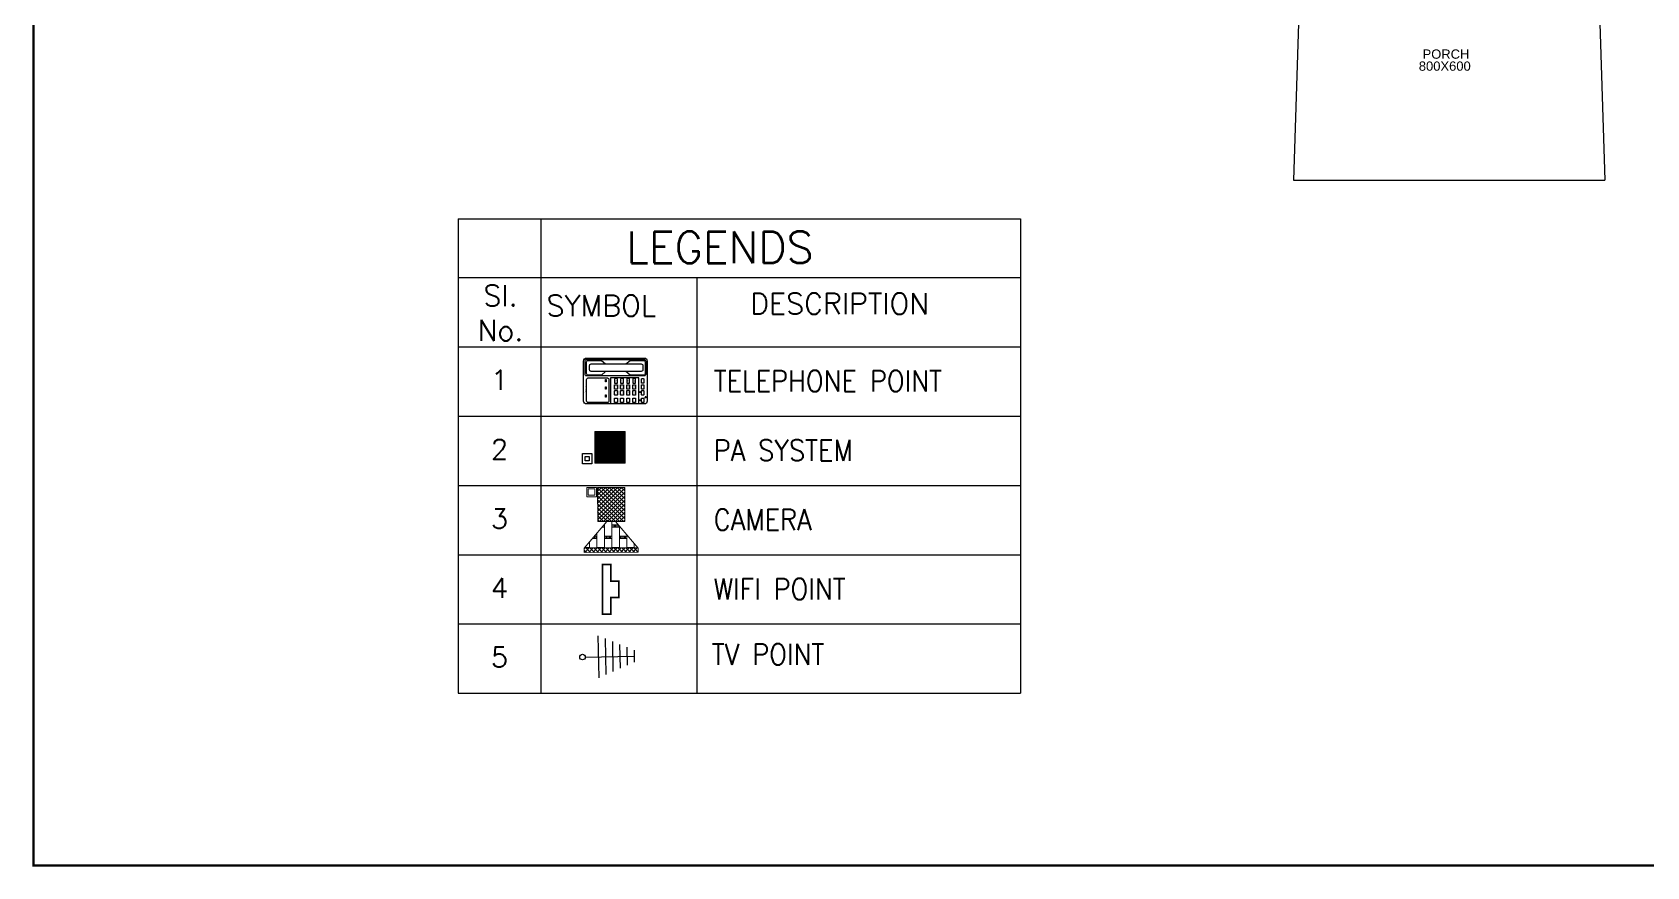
# Model space of a CAD drawing. Header units: inches. Extents: x -221585 to 401252, y -284294 to 332380.
# Drawn here: x 151393 to 155738, y 50282 to 52528 of the extents above; entities that cross this region are included whole.
import ezdxf
from ezdxf.enums import TextEntityAlignment as Align

# ---------------------------------------------------------------- set-up
doc = ezdxf.new("R2010")
doc.units = ezdxf.units.IN
doc.header["$MEASUREMENT"] = 0
doc.linetypes.add('HIDDEN2', pattern=[0.1875, 0.125, -0.0625])
for name, color, linetype, lineweight in [('A-SEC-TXT', 3, 'Continuous', 0), ('A-WALL', 1, 'Continuous', 9), ('text', 72, 'HIDDEN2', 5), ('Wall mount speaker', 2, 'Continuous', 0)]:
    doc.layers.add(name, color=color, linetype=linetype, lineweight=lineweight)
for name, color, linetype in [('AC-GRND-PATT', 251, 'Continuous'), ('ELV points', 7, 'Continuous'), ('Power', 7, 'Continuous'), ('TEL', 6, 'Continuous')]:
    doc.layers.add(name, color=color, linetype=linetype)
doc.styles.add('A', font='SIMPLEX', dxfattribs={"width": 0.9})
doc.styles.add('DIM', font='arial.ttf')
doc.styles.get("Standard").update_dxf_attribs({"font": 'arial.ttf'})
pattern_1 = [(135, (-206628.523, -439172.145), (31.0767903, 31.0767903), []), (45, (-206628.523, -439172.145), (31.0767903, -31.0767903), [])]

# ---------------------------------------------------------------- blocks, each defined once
blk = doc.blocks.new('A$C08703A85')
at = {"layer": 'AC-GRND-PATT', "lineweight": -2, "ltscale": 0.1}
h = blk.add_hatch(dxfattribs=at)
h.set_pattern_fill('ANSI37', color=0, scale=351.593746)
h.set_pattern_definition(pattern_1)
h.paths.add_polyline_path([(0, 837), (67, 837), (70, 834), (70, 6), (63, 0), (0, 0)])
h = blk.add_hatch(dxfattribs=at)
h.set_pattern_fill('BRSTONE', color=0, scale=351.593746)
h.set_pattern_definition([(180, (-206628.52, -439172.15), (-7e-13, 116.025936), []), (90, (-206944.96, -439172.15), (175.79687, 116.025936), [116.02594, -116.02594]), (90, (-206909.8, -439172.15), (175.79687, 116.025936), [116.02594, -116.02594]), (180, (-206944.96, -439152.81), (-175.796873, 116.025936), [-316.43437, 35.159375]), (180, (-206944.96, -439133.47), (-175.796873, 116.025936), [-316.43437, 35.159375]), (180, (-206944.96, -439114.13), (-175.796873, 116.025936), [-316.43437, 35.159375]), (180, (-206944.96, -439094.8), (-175.796873, 116.025936), [-316.43437, 35.159375]), (180, (-206944.96, -439075.46), (-175.796873, 116.025936), [-316.43437, 35.159375])])
h.paths.add_polyline_path([(70, 834), (481, 486), (481, 352), (70, 6)])
h = blk.add_hatch(dxfattribs=at)
h.set_pattern_fill('ANSI37', color=0, scale=351.593746)
h.set_pattern_definition(pattern_1)
h.paths.add_polyline_path([(1009, 628), (1009, 206), (481, 206), (481, 417), (481, 628)])
at = {"layer": 'A-WALL', "color": 10, "lineweight": -2, "ltscale": 0.1}
for p, q in [((0, 837), (0, 0)), ((70, 837), (0, 837)), ((481, 486), (67, 837)), ((70, 839), (70, 0)), ((481, 206), (481, 628)), ((481, 628), (1009, 628)), ((1009, 628), (1009, 206)), ((481, 352), (63, 0)), ((481, 206), (481, 417)), ((499, 472), (495, 475)), ((1009, 206), (481, 206))]:
    blk.add_line(p, q, dxfattribs=at)
at = {"layer": 'A-WALL', "color": 10, "linetype": 'ByBlock', "lineweight": -2, "ltscale": 0.1}
blk.add_line((70, 0), (0, 0), dxfattribs=at)
blk = doc.blocks.new('A$C1C8104B6')
at = {"color": 6}
for points in [[(737, 0), (887, 0), (887, 146), (737, 146)], [(760, 23), (864, 23), (864, 123), (760, 123)]]:
    blk.add_lwpolyline(points, close=True, dxfattribs=at)
at = {"layer": 'A-SEC-TXT', "rotation": 270}
blk.add_blockref('A$C08703A85', (90, 1009), dxfattribs=at)
blk = doc.blocks.new('data')
at = {"layer": 'Power', "color": 3, "const_width": 2}
blk.add_lwpolyline([(58948.7, 155709.8), (58948.7, 155714.8), (58948.7, 155719.8), (58958.7, 155719.8), (58968.7, 155719.8), (58968.7, 155724.8), (58968.7, 155729.8), (58978.7, 155729.8), (58988.7, 155729.8), (58988.7, 155719.8), (59008.7, 155719.8), (59008.7, 155709.8), (58948.7, 155709.8)], dxfattribs=at)
blk = doc.blocks.new('A$C54490F4E')
at = {"layer": 'Wall mount speaker', "ltscale": 0.1}
h = blk.add_hatch(dxfattribs=at)
h.set_pattern_fill('ANSI31', color=3, scale=50, style=0)
h.paths.add_polyline_path([(347, 332), (0, 332), (0, 0), (347, 0)])
at = {"layer": 'Wall mount speaker', "color": 3, "ltscale": 0.1}
blk.add_lwpolyline([(0, 332), (347, 332), (347, 0), (0, 0)], close=True, dxfattribs=at)
blk = doc.blocks.new('A$C1A917D7C')
at = {"layer": 'TEL', "elevation": 0}
for points in [[(0, 956), (227, 956), (227, 744), (0, 744)], [(63, 893), (164, 893), (164, 807), (63, 807)]]:
    blk.add_lwpolyline(points, close=True, dxfattribs=at)
at = {"layer": 'Wall mount speaker', "color": 2, "ltscale": 0.1, "xscale": 2.038325862171721, "yscale": 2.038325862171721, "zscale": 2.038325862171721}
blk.add_blockref('A$C54490F4E', (14, 0), dxfattribs=at)
blk = doc.blocks.new('A$C1A3D5E7F')
at = {"color": 1}
for points in [[(6.11, 4.12), (6.11, 0.28, -0.414214), (5.83, 0), (0.28, 0, -0.414214), (0, 0.28), (0, 4.12, -0.414214), (0.28, 4.41), (5.83, 4.41, -0.414214)], [(5.97, 4.12), (5.97, 2.84, -0.414214), (5.83, 2.7), (0.28, 2.7, -0.414214), (0.14, 2.84), (0.14, 4.12, -0.414214), (0.28, 4.27), (5.83, 4.27, -0.414214)], [(5.69, 3.7), (5.69, 3.27, -0.414214), (5.54, 3.13), (0.71, 3.13, -0.414214), (0.57, 3.27), (0.57, 3.7, -0.414214), (0.71, 3.84), (5.54, 3.84, -0.414214)], [(2.42, 2.36), (2.42, 0.28, -0.414214), (2.28, 0.14), (0.43, 0.14, -0.414214), (0.29, 0.28), (0.29, 2.36, -0.414214), (0.43, 2.5), (2.28, 2.5, -0.414214)], [(3.25, 2.03), (3.25, 2.4, 0.414214), (3.23, 2.43), (3, 2.43, 0.414214), (2.97, 2.4), (2.97, 2.03, 0.414214), (3, 2), (3.23, 2, 0.414214)], [(3.25, 1.82), (3.25, 1.45, -0.414214), (3.23, 1.43), (3, 1.43, -0.414214), (2.97, 1.45), (2.97, 1.82, -0.414214), (3, 1.85), (3.23, 1.85, -0.414214)], [(3.84, 2.03), (3.84, 2.4, 0.414214), (3.81, 2.43), (3.58, 2.43, 0.414214), (3.55, 2.4), (3.55, 2.03, 0.414214), (3.58, 2), (3.81, 2, 0.414214)], [(3.84, 1.82), (3.84, 1.45, -0.414214), (3.81, 1.43), (3.58, 1.43, -0.414214), (3.55, 1.45), (3.55, 1.82, -0.414214), (3.58, 1.85), (3.81, 1.85, -0.414214)], [(4.42, 2.03), (4.42, 2.4, 0.414214), (4.39, 2.43), (4.16, 2.43, 0.414214), (4.14, 2.4), (4.14, 2.03, 0.414214), (4.16, 2), (4.39, 2, 0.414214)], [(4.42, 1.82), (4.42, 1.45, -0.414214), (4.39, 1.43), (4.16, 1.43, -0.414214), (4.14, 1.45), (4.14, 1.82, -0.414214), (4.16, 1.85), (4.39, 1.85, -0.414214)], [(5, 2.03), (5, 2.4, 0.414214), (4.97, 2.43), (4.75, 2.43, 0.414214), (4.72, 2.4), (4.72, 2.03, 0.414214), (4.75, 2), (4.97, 2, 0.414214)], [(5, 1.82), (5, 1.45, -0.414214), (4.97, 1.43), (4.75, 1.43, -0.414214), (4.72, 1.45), (4.72, 1.82, -0.414214), (4.75, 1.85), (4.97, 1.85, -0.414214)], [(5.79, 2.4), (5.79, 2.03, -0.414214), (5.76, 2), (5.6, 2, -0.414214), (5.57, 2.03), (5.57, 2.4, -0.414214), (5.6, 2.43), (5.76, 2.43, -0.414214)], [(5.79, 1.82), (5.79, 1.45, -0.414214), (5.76, 1.43), (5.6, 1.43, -0.414214), (5.57, 1.45), (5.57, 1.82, -0.414214), (5.6, 1.85), (5.76, 1.85, -0.414214)], [(3.25, 1.25), (3.25, 0.88, -0.414214), (3.23, 0.85), (3, 0.85, -0.414214), (2.97, 0.88), (2.97, 1.25, -0.414214), (3, 1.28), (3.23, 1.28, -0.414214)], [(3.25, 0.54), (3.25, 0.17, -0.414214), (3.23, 0.14), (3, 0.14, -0.414214), (2.97, 0.17), (2.97, 0.54, -0.414214), (3, 0.57), (3.23, 0.57, -0.414214)], [(3.84, 1.25), (3.84, 0.88, -0.414214), (3.81, 0.85), (3.58, 0.85, -0.414214), (3.55, 0.88), (3.55, 1.25, -0.414214), (3.58, 1.28), (3.81, 1.28, -0.414214)], [(3.84, 0.54), (3.84, 0.17, -0.414214), (3.81, 0.14), (3.58, 0.14, -0.414214), (3.55, 0.17), (3.55, 0.54, -0.414214), (3.58, 0.57), (3.81, 0.57, -0.414214)], [(4.42, 1.25), (4.42, 0.88, -0.414214), (4.39, 0.85), (4.16, 0.85, -0.414214), (4.14, 0.88), (4.14, 1.25, -0.414214), (4.16, 1.28), (4.39, 1.28, -0.414214)], [(4.42, 0.54), (4.42, 0.17, -0.414214), (4.39, 0.14), (4.16, 0.14, -0.414214), (4.14, 0.17), (4.14, 0.54, -0.414214), (4.16, 0.57), (4.39, 0.57, -0.414214)], [(5, 1.25), (5, 0.88, -0.414214), (4.97, 0.85), (4.75, 0.85, -0.414214), (4.72, 0.88), (4.72, 1.25, -0.414214), (4.75, 1.28), (4.97, 1.28, -0.414214)], [(5, 0.54), (5, 0.17, -0.414214), (4.97, 0.14), (4.75, 0.14, -0.414214), (4.72, 0.17), (4.72, 0.54, -0.414214), (4.75, 0.57), (4.97, 0.57, -0.414214)], [(5.79, 1.25), (5.79, 0.88, -0.414214), (5.76, 0.85), (5.6, 0.85, -0.414214), (5.57, 0.88), (5.57, 1.25, -0.414214), (5.6, 1.28), (5.76, 1.28, -0.414214)], [(5.79, 0.54), (5.79, 0.17, -0.414214), (5.76, 0.14), (5.6, 0.14, -0.414214), (5.57, 0.17), (5.57, 0.54, -0.414214), (5.6, 0.57), (5.76, 0.57, -0.414214)]]:
    blk.add_lwpolyline(points, format="xyb", close=True, dxfattribs=at)
for points in [[(2.11, 3.13), (1.71, 2.77), (0.43, 2.77, -0.414214), (0.28, 2.91), (0.28, 4.05, -0.414214), (0.43, 4.19), (1.71, 4.19), (2.11, 3.84)], [(4.07, 3.84), (4.48, 4.19), (5.76, 4.19, -0.414214), (5.9, 4.05), (5.9, 2.91, -0.414214), (5.76, 2.77), (4.48, 2.77), (4.07, 3.13)]]:
    blk.add_lwpolyline(points, format="xyb", dxfattribs=at)
for points in [[(2.18, 2.34), (2.18, 2.12), (2.1, 2.12), (2.1, 2.34)], [(2.18, 1.64), (2.18, 1.43), (2.1, 1.43), (2.1, 1.64)], [(2.18, 0.86), (2.18, 0.64), (2.1, 0.64), (2.1, 0.86)], [(6.02, 0.66), (6.02, 0.68), (5.91, 0.68), (5.91, 0.66)], [(6.02, 0.65), (6.02, 0.63), (5.91, 0.63), (5.91, 0.65)], [(6.02, 0.61), (6.02, 0.6), (5.91, 0.6), (5.91, 0.61)]]:
    blk.add_lwpolyline(points, close=True, dxfattribs=at)
blk.add_lwpolyline([(5.31, 0), (5.31, 2.5), (2.57, 2.5), (2.57, 0)], dxfattribs=at)
for centre in [(5.43, 1.14), (5.43, 0.35)]:
    blk.add_circle(centre, 0.0499, dxfattribs=at)
for s, height, p in [('Panasonic', 0.0995, (0.15, 1.36)), ('1', 0.142, (3.15, 2.21)), ('2', 0.142, (3.15, 1.64)), ('4', 0.142, (3.73, 2.21)), ('5', 0.142, (3.73, 1.64)), ('7', 0.142, (4.31, 2.21)), ('8', 0.142, (4.31, 1.64)), ('*', 0.142, (4.9, 2.21)), ('0', 0.142, (4.9, 1.64)), ('3', 0.142, (3.15, 1.06)), ('6', 0.142, (3.73, 1.06)), ('9', 0.142, (4.31, 1.06)), ('#', 0.142, (4.9, 1.06)), ('MIC', 0.0498, (5.86, 0.64))]:
    blk.add_text(s, height=height, rotation=90, dxfattribs=at).set_placement(p, align=Align.MIDDLE)
blk = doc.blocks.new('tv point')
at = {"color": 1}
for p, q in [((5130.8518, -920.2757), (5130.8518, -920.3758)), ((5130.8689, -920.2828), (5130.8689, -920.3687)), ((5130.8861, -920.29), (5130.8861, -920.3615)), ((5130.9033, -920.2972), (5130.9033, -920.3544)), ((5130.8205, -920.3258), (5130.9376, -920.3258)), ((5130.9204, -920.3043), (5130.9204, -920.3472)), ((5130.9376, -920.3115), (5130.9376, -920.3401))]:
    blk.add_line(p, q, dxfattribs=at)
blk.add_circle((5130.8138, -920.3258), 0.00664, dxfattribs=at)

msp = doc.modelspace()

# ---------------------------------------------------------------- linework, layer by layer
at = {"color": 2, "ltscale": 8}
for p, q in [((154801.5, 52580.1, 0.4), (154787.4, 52130.3, 0.4)), ((155610.9, 52580.1, 0.4), (155625, 52130.3, 0.4)), ((154787.4, 52130.3, 0.4), (155625, 52130.3, 0.4))]:
    msp.add_line(p, q, dxfattribs=at)
at = {"color": 3}
for p, q in [((152538.6, 52025.6), (154052.5, 52025.6)), ((154052.5, 51867.4), (152538.6, 51867.4)), ((152538.6, 51681.5), (153205.4, 51681.5)), ((152538.6, 51681.5), (154052.5, 51681.5)), ((153205.4, 51681.5), (154052.5, 51681.5)), ((152538.6, 51494.9), (154052.5, 51494.9)), ((152538.6, 51308.4), (154052.5, 51308.4)), ((152538.6, 51121.9), (154052.5, 51121.9)), ((152538.6, 50935.3), (154052.5, 50935.3)), ((152538.6, 50748.8), (154052.5, 50748.8))]:
    msp.add_line(p, q, dxfattribs=at)
for p, q in [((152538.6, 52025.6), (152538.6, 50748.8)), ((152761.8, 52025.6), (152761.8, 50748.8)), ((154052.5, 52025.6), (154052.5, 50748.8)), ((153181.5, 51867.4), (153181.5, 50748.8))]:
    msp.add_line(p, q)
at = {"color": 6, "const_width": 6.3}
msp.add_lwpolyline([(160011.2, 50285.2), (151395.9, 50285.2), (151395.9, 56086.4), (160011.2, 56086.4)], close=True, dxfattribs=at)
at = {"color": 230, "linetype": 'Continuous', "lineweight": 9, "true_color": 0x0000e6}
msp.add_lwpolyline([(153003.3, 51912.1), (153016.1, 51905.1), (153016.1, 51905.1)], dxfattribs=at)

# ---------------------------------------------------------------- block references
at = {"linetype": 'ByBlock', "lineweight": -3, "xscale": 28, "yscale": 28, "zscale": 28}
msp.add_blockref('A$C1A3D5E7F', (152876.7, 51527.6), dxfattribs=at)
at = {"xscale": 1125, "yscale": 1125, "zscale": 1125, "rotation": 1.176783000597571}
msp.add_blockref('tv point', (-5639338.2, 967449.7, -0.4), dxfattribs=at)
at = {"layer": 'A-SEC-TXT', "color": 30, "xscale": 0.12012, "yscale": 0.12012, "zscale": 0.12012, "rotation": 89.99999999999999}
msp.add_blockref('A$C1A917D7C', (152988.5, 51366.5), dxfattribs=at)
at = {"layer": 'A-SEC-TXT', "xscale": 0.17325, "yscale": 0.17325, "zscale": 0.17325, "rotation": 180.069765883491}
msp.add_blockref('A$C1C8104B6', (153038.8, 51303.1), dxfattribs=at)
at = {"layer": 'ELV points', "xscale": 2.216327740261543, "yscale": 2.216327740261543, "zscale": 2.216327740261543, "rotation": 270}
msp.add_blockref('data', (-192176.4, 181744.7), dxfattribs=at)

# ---------------------------------------------------------------- texts
at = {"color": 6, "style": 'A'}
for s, height, p in [('LEGENDS', 84.73, (152990.7, 51906.6)), ('SYMBOL', 56.49, (152776.7, 51764.1)), ('DESCRIPTION', 56.486, (153324.8, 51769.1))]:
    msp.add_text(s, height=height, dxfattribs=at).set_placement(p)
for s, p in [('Sl.', (152652.8, 51790.8)), ('No.', (152652.8, 51697.2))]:
    msp.add_text(s, height=56.49, dxfattribs=at).set_placement(p, align=Align.CENTER)
at = {"color": 7, "style": 'A'}
for s, p in [('1', (152627.4, 51565.2)), ('2', (152627.4, 51378.6)), ('3', (152627.4, 51192.1)), ('4', (152627.4, 51005.6)), ('5', (152627.4, 50819))]:
    msp.add_text(s, height=53.5, dxfattribs=at).set_placement(p)
at = {"color": 0, "attachment_point": 1, "style": 'A'}
for s, insert, char_height in [('TELEPHONE POINT', (153226.6, 51617.7), 56.486), ('PA SYSTEM', (153226.6, 51431.1), 56.49), ('CAMERA', (153226.6, 51244.6), 56.49), ('WIFI POINT', (153226.6, 51058.1), 56.49), ('TV POINT', (153221.4, 50881.7), 56.49)]:
    msp.add_mtext_dynamic_manual_height_columns(s, width=6955.156, gutter_width=12.5, heights=[0], dxfattribs=dict(at, insert=insert, char_height=char_height))
at = {"layer": 'text', "lineweight": -2, "ltscale": 2, "char_height": 25, "width": 355.22, "attachment_point": 9, "rotation": 0.0039, "style": 'DIM'}
for s, insert in [('{\\C3;800X600}', (155264.5, 52424, 0.4)), ('{\\C3;PORCH}', (155260.9, 52456.3, 0.4))]:
    msp.add_mtext(s, dxfattribs=dict(at, insert=insert))

doc.saveas('drawing.dxf')
